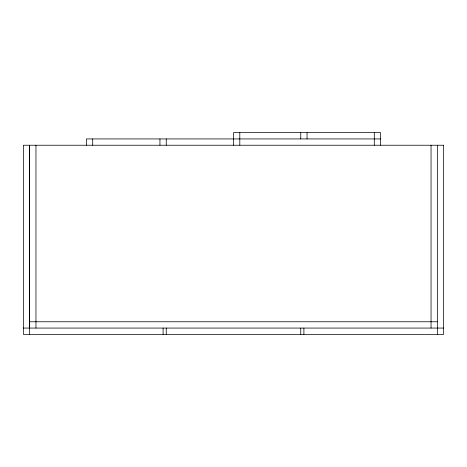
<?xml version="1.0" encoding="UTF-8"?>
<svg xmlns="http://www.w3.org/2000/svg" width="467" height="467" viewBox="0 0 467 467"><rect width="100%" height="100%" fill="white"/><g stroke="black" fill="none" stroke-linecap="round" stroke-linejoin="round"><path stroke-width="0.7" d="M29.654 328.067L29.654 145.237L29.654 334.372M380.605 138.933L86.395 138.933L86.395 145.237M29.654 321.763L437.346 321.763M23.35 328.067L443.65 328.067M437.346 145.237L437.346 334.372M431.041 145.237L431.041 328.067M380.605 145.237L380.605 132.628L233.5 132.628L233.5 145.237M374.3 132.628L374.3 145.237M307.053 132.628L307.053 138.933M303.9 328.067L303.9 334.372M300.748 132.628L300.748 138.933M300.748 328.067L300.748 334.372M239.804 132.628L239.804 145.237M166.252 138.933L166.252 145.237M166.252 328.067L166.252 334.372M163.1 328.067L163.1 334.372M159.947 138.933L159.947 145.237M92.7 138.933L92.7 145.237M35.959 145.237L35.959 328.067M443.65 145.237L23.35 145.237L23.35 334.372L443.65 334.372L443.65 145.237"/></g></svg>
